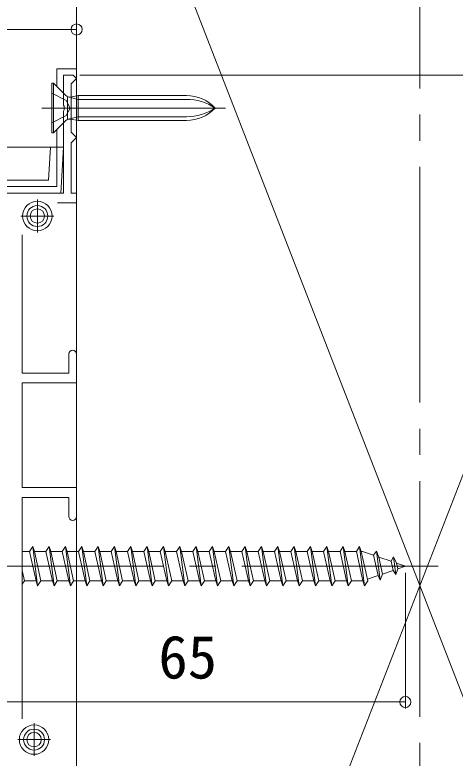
# Model space of a CAD drawing. Units: millimetres, scale not verified. Extents: x -693 to 693, y -1118 to 1123.
# Drawn here: x 405.6 to 473, y -721.4 to -607.9 of the extents above; entities that cross this region are included whole.
import ezdxf
from ezdxf.enums import TextEntityAlignment as Align

# ---------------------------------------------------------------- set-up
doc = ezdxf.new("R2010")
doc.units = ezdxf.units.MM
doc.header["$LTSCALE"] = 4
doc.linetypes.add('CHAIN2', pattern=[12, 9, -1, 1, -1])
doc.linetypes.add('DASHED3', pattern=[4, 3, -1])
for name, color, linetype, lineweight in [('0-2_YKK_ZWAK', 4, 'Continuous', 9), ('0-3_YKK_11', 3, 'Continuous', 9), ('0-4_YKK_12', 2, 'Continuous', 9), ('0-5_YKK_13', 6, 'Continuous', 9), ('0-6_YKK_D', 7, 'Continuous', 9)]:
    doc.layers.add(name, color=color, linetype=linetype, lineweight=lineweight)
doc.styles.add('ＭＳ ゴシック', font='')
doc.styles.get('ＭＳ ゴシック').set_extended_font_data('MS Gothic')

msp = doc.modelspace()

# ---------------------------------------------------------------- linework, layer by layer
at = {"layer": '0-2_YKK_ZWAK'}
for p, q in [((412.087, -616.086), (415.087, -616.086)), ((412.087, -618.836), (412.087, -616.086)), ((415.087, -824.086), (415.087, -616.086)), ((413.429, -620.178), (411.537, -618.286)), ((411.537, -618.286), (411.537, -625.886)), ((413.725, -623.699), (413.725, -620.474)), ((415.325, -620.761), (413.805, -620.39)), ((414.136, -620.4), (415.325, -620.186)), ((431.907, -620.186), (415.325, -620.186)), ((415.325, -620.186), (415.325, -623.986)), ((431.907, -620.761), (415.325, -620.761)), ((415.325, -623.411), (413.805, -623.783)), ((431.907, -623.411), (415.325, -623.411)), ((413.429, -623.995), (411.537, -625.886)), ((414.136, -623.773), (415.325, -623.986)), ((431.907, -623.986), (415.325, -623.986)), ((412.087, -634.086), (412.087, -625.336)), ((411.287, -625.886), (411.537, -625.886)), ((393.087, -628.086), (411.087, -628.086)), ((410.782, -633.086), (411.087, -628.086)), ((411.087, -628.086), (412.086, -628.086)), ((413.087, -628.086), (412.086, -628.086)), ((412.659, -635.086), (413.087, -628.086)), ((412.087, -634.086), (395.136, -634.086)), ((393.258, -635.086), (412.659, -635.086)), ((407.887, -689.836), (408.387, -689.086)), ((408.387, -689.086), (409.137, -695.086)), ((408.387, -689.086), (408.637, -689.836)), ((410.887, -689.086), (411.637, -695.086)), ((413.387, -689.086), (414.137, -695.086)), ((415.887, -689.086), (416.637, -695.086)), ((418.387, -689.086), (419.137, -695.086)), ((420.887, -689.086), (421.637, -695.086)), ((423.387, -689.086), (424.137, -695.086)), ((425.887, -689.086), (426.637, -695.086)), ((428.387, -689.086), (429.137, -695.086)), ((430.887, -689.086), (431.637, -695.086)), ((433.387, -689.086), (434.137, -695.086)), ((435.887, -689.086), (436.637, -695.086)), ((438.387, -689.086), (439.137, -695.086)), ((440.887, -689.086), (441.637, -695.086)), ((443.387, -689.086), (444.137, -695.086)), ((445.887, -689.086), (446.637, -695.086)), ((448.387, -689.086), (449.137, -695.086)), ((450.887, -689.086), (451.637, -695.086)), ((453.387, -689.086), (454.137, -695.086)), ((455.887, -689.086), (456.637, -695.086)), ((458.387, -689.086), (459.137, -695.086)), ((406.787, -689.836), (407.887, -689.836)), ((407.887, -689.836), (408.887, -694.336)), ((408.637, -689.836), (409.637, -694.336)), ((408.637, -689.836), (410.387, -689.836)), ((411.137, -689.836), (412.887, -689.836)), ((411.137, -689.836), (412.137, -694.336)), ((413.637, -689.836), (415.387, -689.836)), ((413.637, -689.836), (414.637, -694.336)), ((416.137, -689.836), (417.887, -689.836)), ((416.137, -689.836), (417.137, -694.336)), ((418.637, -689.836), (420.387, -689.836)), ((418.637, -689.836), (419.637, -694.336)), ((421.137, -689.836), (422.887, -689.836)), ((421.137, -689.836), (422.137, -694.336)), ((423.637, -689.836), (425.387, -689.836)), ((423.637, -689.836), (424.637, -694.336)), ((426.137, -689.836), (427.887, -689.836)), ((426.137, -689.836), (427.137, -694.336)), ((428.637, -689.836), (430.387, -689.836)), ((428.637, -689.836), (429.637, -694.336)), ((431.137, -689.836), (432.887, -689.836)), ((431.137, -689.836), (432.137, -694.336)), ((433.637, -689.836), (435.387, -689.836)), ((433.637, -689.836), (434.637, -694.336)), ((436.137, -689.836), (437.887, -689.836)), ((436.137, -689.836), (437.137, -694.336)), ((438.637, -689.836), (439.637, -694.336)), ((441.137, -689.836), (442.887, -689.836)), ((441.137, -689.836), (442.137, -694.336)), ((443.637, -689.836), (445.387, -689.836)), ((443.637, -689.836), (444.637, -694.336)), ((446.137, -689.836), (447.887, -689.836)), ((446.137, -689.836), (447.137, -694.336)), ((448.637, -689.836), (450.387, -689.836)), ((448.637, -689.836), (449.637, -694.336)), ((451.137, -689.836), (452.887, -689.836)), ((451.137, -689.836), (452.137, -694.336)), ((453.637, -689.836), (455.387, -689.836)), ((453.637, -689.836), (454.637, -694.336)), ((456.137, -689.836), (457.887, -689.836)), ((456.137, -689.836), (457.137, -694.336)), ((458.637, -689.836), (458.853, -689.836)), ((458.637, -689.836), (459.637, -694.336)), ((458.853, -689.836), (460.515, -690.409)), ((460.973, -689.773), (460.515, -690.409)), ((460.515, -690.409), (461.207, -693.526)), ((460.973, -689.773), (461.327, -690.688)), ((460.973, -689.773), (461.528, -694.209)), ((461.327, -690.688), (463.222, -691.341)), ((461.327, -690.688), (461.904, -693.286)), ((463.586, -690.673), (463.222, -691.341)), ((463.222, -691.341), (463.53, -692.726)), ((463.586, -690.673), (464.034, -691.62)), ((463.586, -690.673), (463.925, -693.383)), ((464.034, -691.62), (465.387, -692.086)), ((464.034, -691.62), (464.226, -692.486)), ((463.53, -692.726), (461.904, -693.286)), ((463.925, -693.383), (463.53, -692.726)), ((463.925, -693.383), (464.226, -692.486)), ((465.387, -692.086), (464.226, -692.486)), ((406.787, -692.761), (407.137, -694.336)), ((461.207, -693.526), (459.582, -694.086)), ((461.528, -694.209), (461.207, -693.526)), ((461.528, -694.209), (461.904, -693.286)), ((406.787, -694.861), (407.137, -694.336)), ((408.887, -694.336), (407.137, -694.336)), ((408.887, -694.336), (409.137, -695.086)), ((409.137, -695.086), (409.637, -694.336)), ((411.387, -694.336), (409.637, -694.336)), ((413.887, -694.336), (412.137, -694.336)), ((416.387, -694.336), (414.637, -694.336)), ((418.887, -694.336), (417.137, -694.336)), ((421.387, -694.336), (419.637, -694.336)), ((423.887, -694.336), (422.137, -694.336)), ((426.387, -694.336), (424.637, -694.336)), ((428.887, -694.336), (427.137, -694.336)), ((431.387, -694.336), (429.637, -694.336)), ((433.887, -694.336), (432.137, -694.336)), ((436.387, -694.336), (434.637, -694.336)), ((438.887, -694.336), (437.137, -694.336)), ((441.387, -694.336), (439.637, -694.336)), ((443.887, -694.336), (442.137, -694.336)), ((446.387, -694.336), (444.637, -694.336)), ((448.887, -694.336), (447.137, -694.336)), ((451.387, -694.336), (449.637, -694.336)), ((453.887, -694.336), (452.137, -694.336)), ((456.387, -694.336), (454.637, -694.336)), ((458.853, -694.336), (457.137, -694.336)), ((458.885, -694.325), (458.853, -694.336))]:
    msp.add_line(p, q, dxfattribs=at)
at = {"layer": '0-2_YKK_ZWAK', "linetype": 'DASHED3'}
for p, q in [((413.504, -620.941), (411.287, -619.836)), ((413.504, -620.941), (414.113, -622.086)), ((413.504, -623.231), (414.113, -622.086)), ((413.504, -623.231), (411.287, -624.336))]:
    msp.add_line(p, q, dxfattribs=at)
at = {"layer": '0-2_YKK_ZWAK'}
for points in [[(411.537, -618.286), (411.287, -618.286), (411.287, -625.886)], [(354.367, -634.981), (393.209, -633.086), (410.783, -633.086)], [(410.387, -689.836), (410.887, -689.086), (411.137, -689.836)], [(412.887, -689.836), (413.387, -689.086), (413.637, -689.836)], [(415.387, -689.836), (415.887, -689.086), (416.137, -689.836)], [(417.887, -689.836), (418.387, -689.086), (418.637, -689.836)], [(420.387, -689.836), (420.887, -689.086), (421.137, -689.836)], [(422.887, -689.836), (423.387, -689.086), (423.637, -689.836)], [(425.387, -689.836), (425.887, -689.086), (426.137, -689.836)], [(427.887, -689.836), (428.387, -689.086), (428.637, -689.836)], [(430.387, -689.836), (430.887, -689.086), (431.137, -689.836)], [(432.887, -689.836), (433.387, -689.086), (433.637, -689.836)], [(435.387, -689.836), (435.887, -689.086), (436.137, -689.836)], [(437.887, -689.836), (438.387, -689.086), (438.637, -689.836)], [(438.637, -689.836), (440.387, -689.836), (440.887, -689.086), (441.137, -689.836)], [(442.887, -689.836), (443.387, -689.086), (443.637, -689.836)], [(445.387, -689.836), (445.887, -689.086), (446.137, -689.836)], [(447.887, -689.836), (448.387, -689.086), (448.637, -689.836)], [(450.387, -689.836), (450.887, -689.086), (451.137, -689.836)], [(452.887, -689.836), (453.387, -689.086), (453.637, -689.836)], [(455.387, -689.836), (455.887, -689.086), (456.137, -689.836)], [(457.887, -689.836), (458.387, -689.086), (458.637, -689.836)], [(410.387, -689.836), (411.387, -694.336), (411.637, -695.086), (412.137, -694.336)], [(412.887, -689.836), (413.887, -694.336), (414.137, -695.086), (414.637, -694.336)], [(415.387, -689.836), (416.387, -694.336), (416.637, -695.086), (417.137, -694.336)], [(417.887, -689.836), (418.887, -694.336), (419.137, -695.086), (419.637, -694.336)], [(420.387, -689.836), (421.387, -694.336), (421.637, -695.086), (422.137, -694.336)], [(422.887, -689.836), (423.887, -694.336), (424.137, -695.086), (424.637, -694.336)], [(425.387, -689.836), (426.387, -694.336), (426.637, -695.086), (427.137, -694.336)], [(427.887, -689.836), (428.887, -694.336), (429.137, -695.086), (429.637, -694.336)], [(430.387, -689.836), (431.387, -694.336), (431.637, -695.086), (432.137, -694.336)], [(432.887, -689.836), (433.887, -694.336), (434.137, -695.086), (434.637, -694.336)], [(435.387, -689.836), (436.387, -694.336), (436.637, -695.086), (437.137, -694.336)], [(437.887, -689.836), (438.887, -694.336), (439.137, -695.086), (439.637, -694.336)], [(440.387, -689.836), (441.387, -694.336), (441.637, -695.086), (442.137, -694.336)], [(442.887, -689.836), (443.887, -694.336), (444.137, -695.086), (444.637, -694.336)], [(445.387, -689.836), (446.387, -694.336), (446.637, -695.086), (447.137, -694.336)], [(447.887, -689.836), (448.887, -694.336), (449.137, -695.086), (449.637, -694.336)], [(450.387, -689.836), (451.387, -694.336), (451.637, -695.086), (452.137, -694.336)], [(452.887, -689.836), (453.887, -694.336), (454.137, -695.086), (454.637, -694.336)], [(455.387, -689.836), (456.387, -694.336), (456.637, -695.086), (457.137, -694.336)], [(457.887, -689.836), (458.887, -694.336), (459.137, -695.086), (459.637, -694.336)]]:
    msp.add_lwpolyline(points, dxfattribs=at)
for centre, radius in [((409.087, -638.586), 2.25), ((409.087, -638.586), 1.6), ((409.087, -638.586), 1.1), ((408.587, -718.586), 2.25), ((408.587, -718.586), 1.6), ((408.587, -718.586), 1.1)]:
    msp.add_circle(centre, radius, dxfattribs=at)
for centre, radius, start, end in [((413.995, -619.613), 0.8, 225, 280.18663), ((431.907, -626.186), 6, 43.10467, 90), ((431.907, -628.665), 7.904, 56.3423, 90), ((431.907, -617.986), 6, 270, 316.89533), ((431.907, -615.507), 7.904, 270, 303.6577), ((413.995, -624.56), 0.8, 79.81337, 135)]:
    msp.add_arc(centre, radius, start, end, dxfattribs=at)
at = {"layer": '0-3_YKK_11'}
for p, q in [((415.087, -1014.086), (415.087, -199.086)), ((520.087, -560.086), (415.087, -830.086)), ((415.087, -560.086), (520.087, -830.086))]:
    msp.add_line(p, q, dxfattribs=at)
msp.add_lwpolyline([(415.087, -560.086), (520.087, -560.086), (520.087, -830.086), (415.087, -830.086)], close=True, dxfattribs=at)
at = {"layer": '0-4_YKK_12', "linetype": 'CHAIN2'}
for p, q in [((467.587, -199.086), (467.587, -1014.086)), ((437.886, -622.086), (409.778, -622.086)), ((392.387, -692.086), (470.426, -692.086)), ((397.673, -692.086), (411.89, -692.086))]:
    msp.add_line(p, q, dxfattribs=at)
at = {"layer": '0-5_YKK_13'}
for p, q in [((415.087, -616.581), (415.087, -609.086)), ((355.087, -610.086), (415.087, -610.086)), ((415.587, -617.086), (541.087, -617.086)), ((415.587, -617.086), (541.087, -617.086)), ((465.387, -693.086), (465.387, -713.836)), ((400.387, -712.836), (465.387, -712.836))]:
    msp.add_line(p, q, dxfattribs=at)
for centre in [(415.087, -610.086), (465.387, -712.836)]:
    msp.add_circle(centre, 0.85, dxfattribs=at)
at = {"layer": '0-6_YKK_D'}
for p, q in [((409.087, -636.086), (409.087, -641.086)), ((406.587, -638.586), (411.587, -638.586)), ((408.587, -716.086), (408.587, -721.086)), ((406.087, -718.586), (411.087, -718.586))]:
    msp.add_line(p, q, dxfattribs=at)
for points in [[(412.147, -636.586), (415.087, -636.586), (415.087, -635.086), (414.287, -635.086), (414.287, -627.386), (414.587, -627.086), (415.087, -626.586), (414.587, -626.086), (414.287, -625.786), (414.287, -618.386), (414.587, -618.086), (415.087, -617.586), (414.587, -617.086), (413.087, -617.086), (413.087, -621.628), (413.207, -621.811), (413.207, -622.361), (413.087, -622.545), (413.087, -635.086), (395.087, -635.086), (356.037, -637.039)], [(413.887, -659.686), (413.887, -662.586), (406.787, -662.586), (406.787, -641.459)], [(415.087, -684.486), (415.087, -680.086), (406.787, -680.086), (406.787, -664.086), (415.087, -664.086), (415.087, -659.686)], [(406.787, -715.424), (406.787, -681.586), (413.887, -681.586), (413.887, -684.486)]]:
    msp.add_lwpolyline(points, dxfattribs=at)
for centre, start, end in [((414.487, -659.686), 90.00001, 179.99999), ((414.487, -659.686), 0.00001, 89.99999), ((414.487, -684.486), 180.00001, 269.99999), ((414.487, -684.486), 270.00001, 359.99999)]:
    msp.add_arc(centre, 0.6, start, end, dxfattribs=at)

# ---------------------------------------------------------------- texts
at = {"layer": '0-5_YKK_13', "style": 'ＭＳ ゴシック'}
msp.add_text('65', height=6.598, dxfattribs=at).set_placement((427.607, -711.236), align=Align.BOTTOM_LEFT)

doc.saveas('drawing.dxf')
